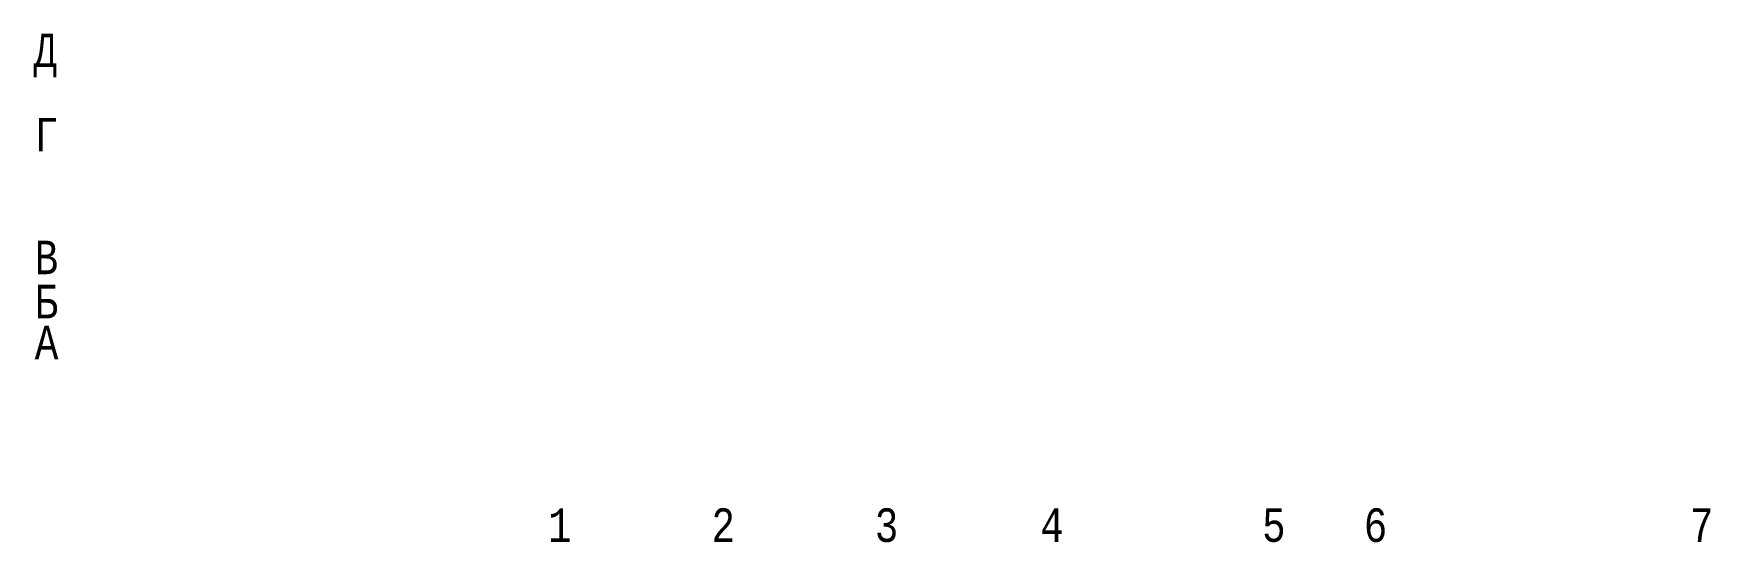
# Model space of a CAD drawing. Header units: millimetres. Extents: x -689206 to 4969298, y -1019800 to 703299.
# Drawn here: x 42775 to 104356, y -527955 to -509293 of the extents above; entities that cross this region are included whole.
import ezdxf

# ---------------------------------------------------------------- set-up
doc = ezdxf.new("R2010")
doc.units = ezdxf.units.MM
doc.layers.add('сетка', color=104, linetype='Continuous')
doc.styles.add('Аннотативный', font='isocteur.ttf', dxfattribs={"width": 0.7, "height": 250})

msp = doc.modelspace()

# ---------------------------------------------------------------- texts
at = {"layer": 'сетка', "color": 0, "char_height": 1230.9, "attachment_point": 1, "style": 'Аннотативный'}
for s, insert, width in [('Д', (42771.7, -509292.5), 181.646), ('Г', (42819.4, -512383.5), 181.646), ('В', (42819.4, -516885.5), 181.646), ('Б', (42819.4, -518504.5), 181.646), ('А', (42821.6, -520004.5), 181.646), ('1', (61669.5, -526705), 181.646), ('2', (67669.5, -526705), 181.646), ('3', (73668.8, -526705), 181.646), ('4', (79743.8, -526705), 181.646), ('5', (87891.5, -526700.9), 181.646), ('6', (91624.5, -526705.4), 1230.932), ('7', (103604.6, -526704.8), 1230.932)]:
    msp.add_mtext(s, dxfattribs=dict(at, insert=insert, width=width))

doc.saveas('drawing.dxf')
